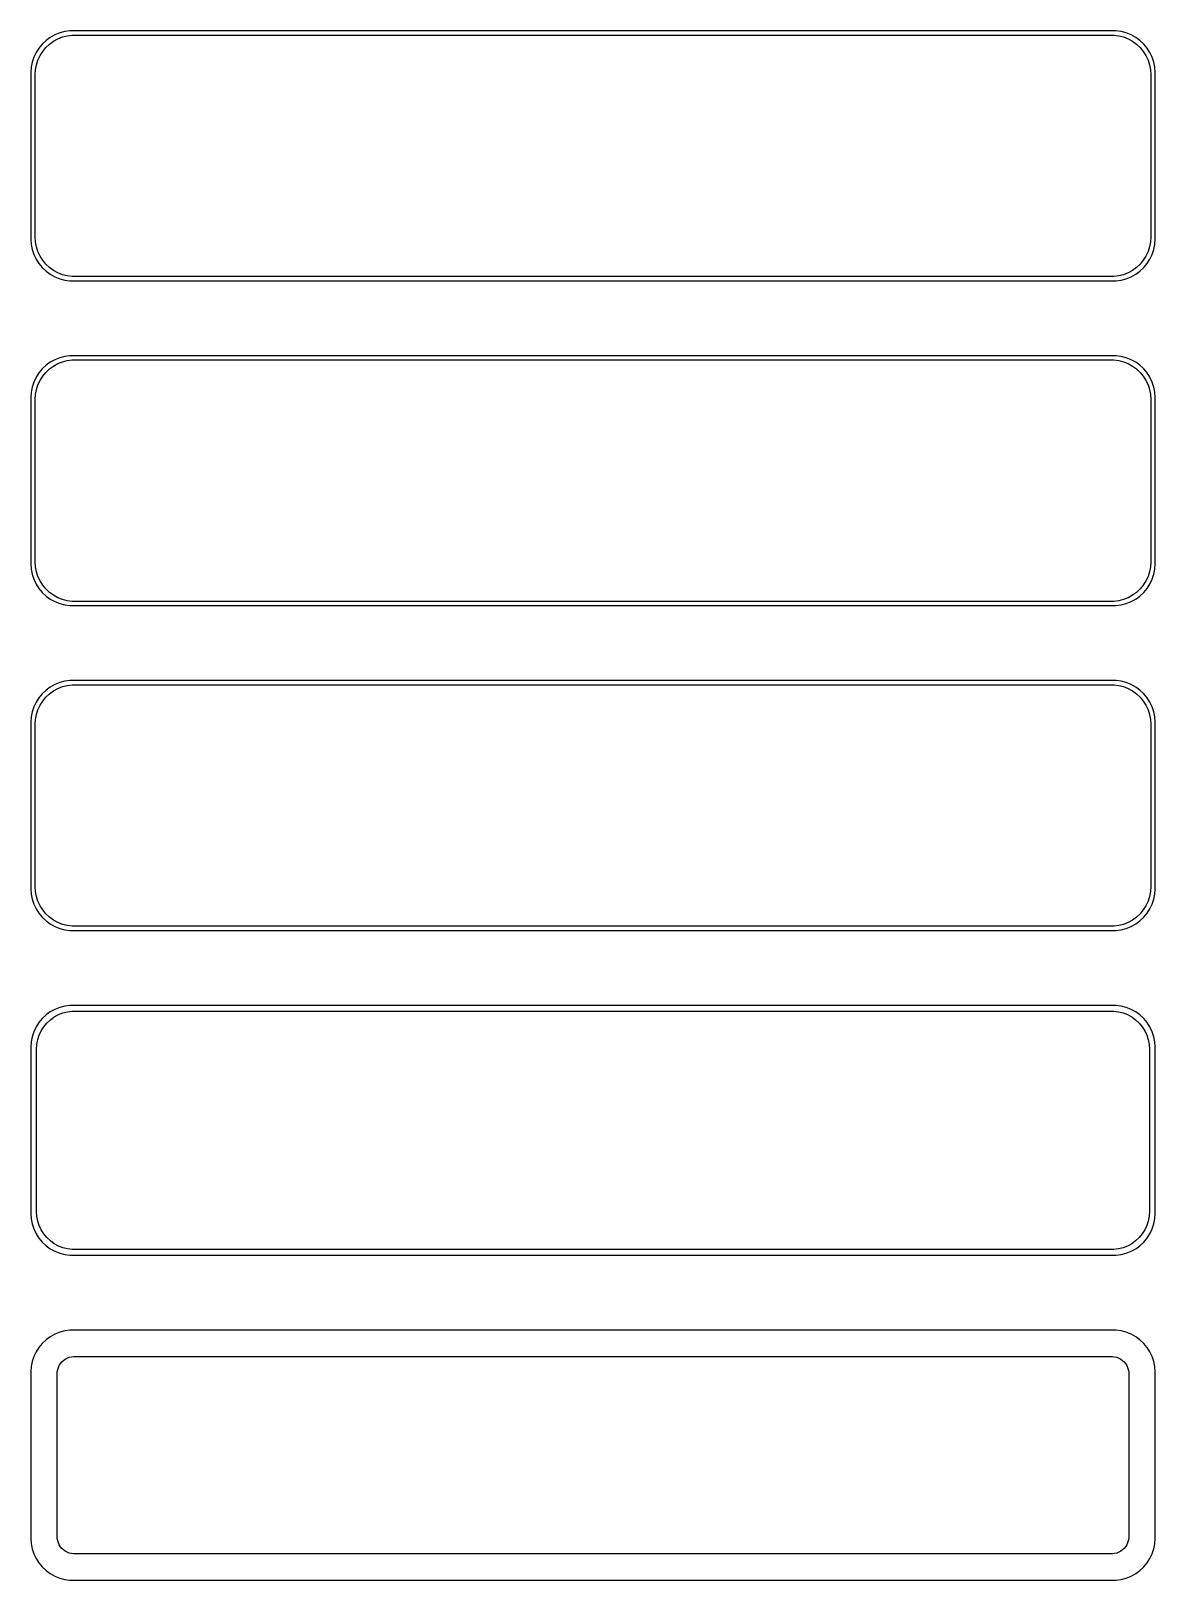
# Model space of a CAD drawing. Header units: metres. Extents: x -68 to 68, y 180 to 366.
import ezdxf

# ---------------------------------------------------------------- set-up
doc = ezdxf.new("R2010")
doc.units = ezdxf.units.M

msp = doc.modelspace()

# ---------------------------------------------------------------- linework, layer by layer
for p, q in [((-65.6871, 364.853), (-66.1448, 364.423)), ((-65.1791, 365.222), (-65.6871, 364.853)), ((-65.2778, 364.41), (-64.7952, 364.761)), ((-64.6289, 365.524), (-65.1791, 365.222)), ((-64.7952, 364.761), (-64.2724, 365.048)), ((-64.0451, 365.755), (-64.6289, 365.524)), ((-64.2724, 365.048), (-63.7178, 365.268)), ((-63.4369, 365.911), (-64.0451, 365.755)), ((-63.7178, 365.268), (-63.1401, 365.416)), ((-62.8139, 365.99), (-63.4369, 365.911)), ((-63.1401, 365.416), (-62.5482, 365.491)), ((62.8139, 365.99), (-62.8139, 365.99)), ((-62.5482, 365.491), (62.5482, 365.491)), ((62.5482, 365.491), (63.1401, 365.416)), ((63.4369, 365.911), (62.8139, 365.99)), ((63.1401, 365.416), (63.7178, 365.268)), ((64.0451, 365.755), (63.4369, 365.911)), ((63.7178, 365.268), (64.2724, 365.048)), ((64.6289, 365.524), (64.0451, 365.755)), ((64.2724, 365.048), (64.7952, 364.761)), ((65.1791, 365.222), (64.6289, 365.524)), ((64.7952, 364.761), (65.2778, 364.41)), ((65.6871, 364.853), (65.1791, 365.222)), ((66.1448, 364.423), (65.6871, 364.853)), ((-67.1489, 362.841), (-67.3429, 362.243)), ((-66.8815, 363.409), (-67.1489, 362.841)), ((-66.5451, 363.939), (-66.8815, 363.409)), ((-66.6664, 362.499), (-66.4125, 363.038)), ((-66.1448, 364.423), (-66.5451, 363.939)), ((-66.4125, 363.038), (-66.0928, 363.542)), ((-66.0928, 363.542), (-65.7126, 364.002)), ((-65.7126, 364.002), (-65.2778, 364.41)), ((65.2778, 364.41), (65.7126, 364.002)), ((65.7126, 364.002), (66.0928, 363.542)), ((66.0928, 363.542), (66.4125, 363.038)), ((66.5451, 363.939), (66.1448, 364.423)), ((66.4125, 363.038), (66.6664, 362.499)), ((66.8815, 363.409), (66.5451, 363.939)), ((67.1489, 362.841), (66.8815, 363.409)), ((67.3429, 362.243), (67.1489, 362.841)), ((-67.4606, 361.627), (-67.5, 361)), ((-67.5, 361), (-67.5, 341)), ((-67.3429, 362.243), (-67.4606, 361.627)), ((-67, 360.75), (-66.9625, 361.345)), ((-66.9625, 361.345), (-66.8508, 361.931)), ((-66.8508, 361.931), (-66.6664, 362.499)), ((66.6664, 362.499), (66.8508, 361.931)), ((66.8508, 361.931), (66.9625, 361.345)), ((66.9625, 361.345), (67, 360.75)), ((67.4606, 361.627), (67.3429, 362.243)), ((67.5, 361), (67.4606, 361.627)), ((67.5, 341), (67.5, 361)), ((-67, 341.25), (-67, 360.75)), ((67, 360.75), (67, 341.25)), ((-67.5, 341), (-67.4606, 340.373)), ((-67.4606, 340.373), (-67.3429, 339.757)), ((-66.9625, 340.655), (-67, 341.25)), ((-66.8508, 340.069), (-66.9625, 340.655)), ((66.9625, 340.655), (66.8508, 340.069)), ((67, 341.25), (66.9625, 340.655)), ((67.3429, 339.757), (67.4606, 340.373)), ((67.4606, 340.373), (67.5, 341)), ((-67.3429, 339.757), (-67.1489, 339.159)), ((-67.1489, 339.159), (-66.8815, 338.591)), ((-66.8815, 338.591), (-66.5451, 338.061)), ((-66.6664, 339.501), (-66.8508, 340.069)), ((-66.4125, 338.962), (-66.6664, 339.501)), ((-66.0928, 338.458), (-66.4125, 338.962)), ((66.4125, 338.962), (66.0928, 338.458)), ((66.6664, 339.501), (66.4125, 338.962)), ((66.5451, 338.061), (66.8815, 338.591)), ((66.8508, 340.069), (66.6664, 339.501)), ((66.8815, 338.591), (67.1489, 339.159)), ((67.1489, 339.159), (67.3429, 339.757)), ((-66.5451, 338.061), (-66.1448, 337.577)), ((-66.1448, 337.577), (-65.6871, 337.147)), ((-65.7126, 337.998), (-66.0928, 338.458)), ((-65.2778, 337.59), (-65.7126, 337.998)), ((-65.6871, 337.147), (-65.1791, 336.778)), ((-64.7952, 337.239), (-65.2778, 337.59)), ((-65.1791, 336.778), (-64.6289, 336.476)), ((-64.2724, 336.952), (-64.7952, 337.239)), ((-63.7178, 336.732), (-64.2724, 336.952)), ((-63.1401, 336.584), (-63.7178, 336.732)), ((63.7178, 336.732), (63.1401, 336.584)), ((64.2724, 336.952), (63.7178, 336.732)), ((64.7952, 337.239), (64.2724, 336.952)), ((64.6289, 336.476), (65.1791, 336.778)), ((65.2778, 337.59), (64.7952, 337.239)), ((65.1791, 336.778), (65.6871, 337.147)), ((65.7126, 337.998), (65.2778, 337.59)), ((65.6871, 337.147), (66.1448, 337.577)), ((66.0928, 338.458), (65.7126, 337.998)), ((66.1448, 337.577), (66.5451, 338.061)), ((-64.6289, 336.476), (-64.0451, 336.245)), ((-64.0451, 336.245), (-63.4369, 336.089)), ((-63.4369, 336.089), (-62.8139, 336.01)), ((-62.5482, 336.509), (-63.1401, 336.584)), ((-62.8139, 336.01), (62.8139, 336.01)), ((62.5482, 336.509), (-62.5482, 336.509)), ((63.1401, 336.584), (62.5482, 336.509)), ((62.8139, 336.01), (63.4369, 336.089)), ((63.4369, 336.089), (64.0451, 336.245)), ((64.0451, 336.245), (64.6289, 336.476)), ((-65.6871, 325.853), (-66.1448, 325.423)), ((-65.1791, 326.222), (-65.6871, 325.853)), ((-65.2778, 325.41), (-64.7952, 325.761)), ((-64.6289, 326.524), (-65.1791, 326.222)), ((-64.7952, 325.761), (-64.2724, 326.048)), ((-64.0451, 326.755), (-64.6289, 326.524)), ((-64.2724, 326.048), (-63.7178, 326.268)), ((-63.4369, 326.911), (-64.0451, 326.755)), ((-63.7178, 326.268), (-63.1401, 326.416)), ((-62.8139, 326.99), (-63.4369, 326.911)), ((-63.1401, 326.416), (-62.5482, 326.491)), ((62.8139, 326.99), (-62.8139, 326.99)), ((-62.5482, 326.491), (62.5482, 326.491)), ((62.5482, 326.491), (63.1401, 326.416)), ((63.4369, 326.911), (62.8139, 326.99)), ((63.1401, 326.416), (63.7178, 326.268)), ((64.0451, 326.755), (63.4369, 326.911)), ((63.7178, 326.268), (64.2724, 326.048)), ((64.6289, 326.524), (64.0451, 326.755)), ((64.2724, 326.048), (64.7952, 325.761)), ((65.1791, 326.222), (64.6289, 326.524)), ((64.7952, 325.761), (65.2778, 325.41)), ((65.6871, 325.853), (65.1791, 326.222)), ((66.1448, 325.423), (65.6871, 325.853)), ((-67.1489, 323.841), (-67.3429, 323.243)), ((-66.8815, 324.409), (-67.1489, 323.841)), ((-66.5451, 324.939), (-66.8815, 324.409)), ((-66.6664, 323.499), (-66.4125, 324.038)), ((-66.1448, 325.423), (-66.5451, 324.939)), ((-66.4125, 324.038), (-66.0928, 324.542)), ((-66.0928, 324.542), (-65.7126, 325.002)), ((-65.7126, 325.002), (-65.2778, 325.41)), ((65.2778, 325.41), (65.7126, 325.002)), ((65.7126, 325.002), (66.0928, 324.542)), ((66.0928, 324.542), (66.4125, 324.038)), ((66.5451, 324.939), (66.1448, 325.423)), ((66.4125, 324.038), (66.6664, 323.499)), ((66.8815, 324.409), (66.5451, 324.939)), ((67.1489, 323.841), (66.8815, 324.409)), ((67.3429, 323.243), (67.1489, 323.841)), ((-67.4606, 322.627), (-67.5, 322)), ((-67.5, 322), (-67.5, 302)), ((-67.3429, 323.243), (-67.4606, 322.627)), ((-67, 321.75), (-66.9625, 322.345)), ((-67, 302.25), (-67, 321.75)), ((-66.9625, 322.345), (-66.8508, 322.931)), ((-66.8508, 322.931), (-66.6664, 323.499)), ((66.6664, 323.499), (66.8508, 322.931)), ((66.8508, 322.931), (66.9625, 322.345)), ((66.9625, 322.345), (67, 321.75)), ((67, 321.75), (67, 302.25)), ((67.4606, 322.627), (67.3429, 323.243)), ((67.5, 322), (67.4606, 322.627)), ((67.5, 302), (67.5, 322)), ((-67.5, 302), (-67.4606, 301.373)), ((-67.4606, 301.373), (-67.3429, 300.757)), ((-66.9625, 301.655), (-67, 302.25)), ((-66.8508, 301.069), (-66.9625, 301.655)), ((66.9625, 301.655), (66.8508, 301.069)), ((67, 302.25), (66.9625, 301.655)), ((67.3429, 300.757), (67.4606, 301.373)), ((67.4606, 301.373), (67.5, 302)), ((-67.3429, 300.757), (-67.1489, 300.159)), ((-67.1489, 300.159), (-66.8815, 299.591)), ((-66.8815, 299.591), (-66.5451, 299.061)), ((-66.6664, 300.501), (-66.8508, 301.069)), ((-66.4125, 299.962), (-66.6664, 300.501)), ((-66.0928, 299.458), (-66.4125, 299.962)), ((-65.7126, 298.998), (-66.0928, 299.458)), ((66.0928, 299.458), (65.7126, 298.998)), ((66.4125, 299.962), (66.0928, 299.458)), ((66.6664, 300.501), (66.4125, 299.962)), ((66.5451, 299.061), (66.8815, 299.591)), ((66.8508, 301.069), (66.6664, 300.501)), ((66.8815, 299.591), (67.1489, 300.159)), ((67.1489, 300.159), (67.3429, 300.757)), ((-66.5451, 299.061), (-66.1448, 298.577)), ((-66.1448, 298.577), (-65.6871, 298.147)), ((-65.2778, 298.59), (-65.7126, 298.998)), ((-65.6871, 298.147), (-65.1791, 297.778)), ((-64.7952, 298.239), (-65.2778, 298.59)), ((-65.1791, 297.778), (-64.6289, 297.476)), ((-64.2724, 297.952), (-64.7952, 298.239)), ((-63.7178, 297.732), (-64.2724, 297.952)), ((-63.1401, 297.584), (-63.7178, 297.732)), ((-62.5482, 297.509), (-63.1401, 297.584)), ((63.1401, 297.584), (62.5482, 297.509)), ((63.7178, 297.732), (63.1401, 297.584)), ((64.2724, 297.952), (63.7178, 297.732)), ((64.7952, 298.239), (64.2724, 297.952)), ((64.6289, 297.476), (65.1791, 297.778)), ((65.2778, 298.59), (64.7952, 298.239)), ((65.1791, 297.778), (65.6871, 298.147)), ((65.7126, 298.998), (65.2778, 298.59)), ((65.6871, 298.147), (66.1448, 298.577)), ((66.1448, 298.577), (66.5451, 299.061)), ((-64.6289, 297.476), (-64.0451, 297.245)), ((-64.0451, 297.245), (-63.4369, 297.089)), ((-63.4369, 297.089), (-62.8139, 297.01)), ((-62.8139, 297.01), (62.8139, 297.01)), ((62.5482, 297.509), (-62.5482, 297.509)), ((62.8139, 297.01), (63.4369, 297.089)), ((63.4369, 297.089), (64.0451, 297.245)), ((64.0451, 297.245), (64.6289, 297.476)), ((-66.1448, 286.423), (-66.5451, 285.939)), ((-65.6871, 286.853), (-66.1448, 286.423)), ((-65.7126, 286.002), (-65.2778, 286.41)), ((-65.1791, 287.222), (-65.6871, 286.853)), ((-65.2778, 286.41), (-64.7952, 286.761)), ((-64.6289, 287.524), (-65.1791, 287.222)), ((-64.7952, 286.761), (-64.2724, 287.048)), ((-64.0451, 287.755), (-64.6289, 287.524)), ((-64.2724, 287.048), (-63.7178, 287.268)), ((-63.4369, 287.911), (-64.0451, 287.755)), ((-63.7178, 287.268), (-63.1401, 287.416)), ((-62.8139, 287.99), (-63.4369, 287.911)), ((-63.1401, 287.416), (-62.5482, 287.491)), ((62.8139, 287.99), (-62.8139, 287.99)), ((-62.5482, 287.491), (62.5482, 287.491)), ((62.5482, 287.491), (63.1401, 287.416)), ((63.4369, 287.911), (62.8139, 287.99)), ((63.1401, 287.416), (63.7178, 287.268)), ((64.0451, 287.755), (63.4369, 287.911)), ((63.7178, 287.268), (64.2724, 287.048)), ((64.6289, 287.524), (64.0451, 287.755)), ((64.2724, 287.048), (64.7952, 286.761)), ((65.1791, 287.222), (64.6289, 287.524)), ((64.7952, 286.761), (65.2778, 286.41)), ((65.6871, 286.853), (65.1791, 287.222)), ((65.2778, 286.41), (65.7126, 286.002)), ((66.1448, 286.423), (65.6871, 286.853)), ((66.5451, 285.939), (66.1448, 286.423)), ((-67.1489, 284.841), (-67.3429, 284.243)), ((-66.8815, 285.409), (-67.1489, 284.841)), ((-66.5451, 285.939), (-66.8815, 285.409)), ((-66.6664, 284.499), (-66.4125, 285.038)), ((-66.4125, 285.038), (-66.0928, 285.542)), ((-66.0928, 285.542), (-65.7126, 286.002)), ((65.7126, 286.002), (66.0928, 285.542)), ((66.0928, 285.542), (66.4125, 285.038)), ((66.4125, 285.038), (66.6664, 284.499)), ((66.8815, 285.409), (66.5451, 285.939)), ((67.1489, 284.841), (66.8815, 285.409)), ((67.3429, 284.243), (67.1489, 284.841)), ((-67.4606, 283.627), (-67.5, 283)), ((-67.5, 283), (-67.5, 263)), ((-67.3429, 284.243), (-67.4606, 283.627)), ((-67, 282.75), (-66.9625, 283.345)), ((-67, 263.25), (-67, 282.75)), ((-66.9625, 283.345), (-66.8508, 283.931)), ((-66.8508, 283.931), (-66.6664, 284.499)), ((66.6664, 284.499), (66.8508, 283.931)), ((66.8508, 283.931), (66.9625, 283.345)), ((66.9625, 283.345), (67, 282.75)), ((67, 282.75), (67, 263.25)), ((67.4606, 283.627), (67.3429, 284.243)), ((67.5, 283), (67.4606, 283.627)), ((67.5, 263), (67.5, 283)), ((-67.5, 263), (-67.4606, 262.373)), ((-67.4606, 262.373), (-67.3429, 261.757)), ((-66.9625, 262.655), (-67, 263.25)), ((-66.8508, 262.069), (-66.9625, 262.655)), ((66.9625, 262.655), (66.8508, 262.069)), ((67, 263.25), (66.9625, 262.655)), ((67.3429, 261.757), (67.4606, 262.373)), ((67.4606, 262.373), (67.5, 263)), ((-67.3429, 261.757), (-67.1489, 261.159)), ((-67.1489, 261.159), (-66.8815, 260.591)), ((-66.8815, 260.591), (-66.5451, 260.061)), ((-66.6664, 261.501), (-66.8508, 262.069)), ((-66.4125, 260.962), (-66.6664, 261.501)), ((-66.0928, 260.458), (-66.4125, 260.962)), ((-65.7126, 259.998), (-66.0928, 260.458)), ((66.0928, 260.458), (65.7126, 259.998)), ((66.4125, 260.962), (66.0928, 260.458)), ((66.6664, 261.501), (66.4125, 260.962)), ((66.5451, 260.061), (66.8815, 260.591)), ((66.8508, 262.069), (66.6664, 261.501)), ((66.8815, 260.591), (67.1489, 261.159)), ((67.1489, 261.159), (67.3429, 261.757)), ((-66.5451, 260.061), (-66.1448, 259.577)), ((-66.1448, 259.577), (-65.6871, 259.147)), ((-65.2778, 259.59), (-65.7126, 259.998)), ((-65.6871, 259.147), (-65.1791, 258.778)), ((-64.7952, 259.239), (-65.2778, 259.59)), ((-65.1791, 258.778), (-64.6289, 258.476)), ((-64.2724, 258.952), (-64.7952, 259.239)), ((-63.7178, 258.732), (-64.2724, 258.952)), ((-63.1401, 258.584), (-63.7178, 258.732)), ((-62.5482, 258.509), (-63.1401, 258.584)), ((63.1401, 258.584), (62.5482, 258.509)), ((63.7178, 258.732), (63.1401, 258.584)), ((64.2724, 258.952), (63.7178, 258.732)), ((64.7952, 259.239), (64.2724, 258.952)), ((64.6289, 258.476), (65.1791, 258.778)), ((65.2778, 259.59), (64.7952, 259.239)), ((65.1791, 258.778), (65.6871, 259.147)), ((65.7126, 259.998), (65.2778, 259.59)), ((65.6871, 259.147), (66.1448, 259.577)), ((66.1448, 259.577), (66.5451, 260.061)), ((-64.6289, 258.476), (-64.0451, 258.245)), ((-64.0451, 258.245), (-63.4369, 258.089)), ((-63.4369, 258.089), (-62.8139, 258.01)), ((-62.8139, 258.01), (62.8139, 258.01)), ((62.5482, 258.509), (-62.5482, 258.509)), ((62.8139, 258.01), (63.4369, 258.089)), ((63.4369, 258.089), (64.0451, 258.245)), ((64.0451, 258.245), (64.6289, 258.476)), ((-66.1448, 247.423), (-66.5451, 246.939)), ((-65.6871, 247.853), (-66.1448, 247.423)), ((-65.1791, 248.222), (-65.6871, 247.853)), ((-64.6289, 248.524), (-65.1791, 248.222)), ((-65.1684, 247.278), (-64.7032, 247.616)), ((-64.7032, 247.616), (-64.1994, 247.893)), ((-64.0451, 248.755), (-64.6289, 248.524)), ((-64.1994, 247.893), (-63.6648, 248.104)), ((-63.4369, 248.911), (-64.0451, 248.755)), ((-63.6648, 248.104), (-63.1079, 248.247)), ((-62.8139, 248.99), (-63.4369, 248.911)), ((-63.1079, 248.247), (-62.5375, 248.319)), ((62.8139, 248.99), (-62.8139, 248.99)), ((-62.5375, 248.319), (62.5375, 248.319)), ((62.5375, 248.319), (63.1079, 248.247)), ((63.4369, 248.911), (62.8139, 248.99)), ((63.1079, 248.247), (63.6648, 248.104)), ((64.0451, 248.755), (63.4369, 248.911)), ((63.6648, 248.104), (64.1994, 247.893)), ((64.6289, 248.524), (64.0451, 248.755)), ((64.1994, 247.893), (64.7032, 247.616)), ((65.1791, 248.222), (64.6289, 248.524)), ((64.7032, 247.616), (65.1684, 247.278)), ((65.6871, 247.853), (65.1791, 248.222)), ((66.1448, 247.423), (65.6871, 247.853)), ((66.5451, 246.939), (66.1448, 247.423)), ((-67.1489, 245.841), (-67.3429, 245.243)), ((-66.8815, 246.409), (-67.1489, 245.841)), ((-66.5451, 246.939), (-66.8815, 246.409)), ((-66.5069, 245.435), (-66.2621, 245.956)), ((-66.2621, 245.956), (-65.954, 246.441)), ((-65.954, 246.441), (-65.5875, 246.884)), ((-65.5875, 246.884), (-65.1684, 247.278)), ((65.1684, 247.278), (65.5875, 246.884)), ((65.5875, 246.884), (65.954, 246.441)), ((65.954, 246.441), (66.2621, 245.956)), ((66.2621, 245.956), (66.5069, 245.435)), ((66.8815, 246.409), (66.5451, 246.939)), ((67.1489, 245.841), (66.8815, 246.409)), ((67.3429, 245.243), (67.1489, 245.841)), ((-67.4606, 244.627), (-67.5, 244)), ((-67.5, 244), (-67.5, 224)), ((-67.3429, 245.243), (-67.4606, 244.627)), ((-66.8284, 243.75), (-66.7923, 244.324)), ((-66.8284, 224.25), (-66.8284, 243.75)), ((-66.7923, 244.324), (-66.6846, 244.889)), ((-66.6846, 244.889), (-66.5069, 245.435)), ((66.5069, 245.435), (66.6846, 244.889)), ((66.6846, 244.889), (66.7923, 244.324)), ((66.7923, 244.324), (66.8284, 243.75)), ((66.8284, 243.75), (66.8284, 224.25)), ((67.4606, 244.627), (67.3429, 245.243)), ((67.5, 244), (67.4606, 244.627)), ((67.5, 224), (67.5, 244)), ((-67.5, 224), (-67.4606, 223.373)), ((-67.4606, 223.373), (-67.3429, 222.757)), ((-66.7923, 223.676), (-66.8284, 224.25)), ((-66.6846, 223.111), (-66.7923, 223.676)), ((66.7923, 223.676), (66.6846, 223.111)), ((66.8284, 224.25), (66.7923, 223.676)), ((67.3429, 222.757), (67.4606, 223.373)), ((67.4606, 223.373), (67.5, 224)), ((-67.3429, 222.757), (-67.1489, 222.159)), ((-67.1489, 222.159), (-66.8815, 221.591)), ((-66.8815, 221.591), (-66.5451, 221.061)), ((-66.5069, 222.565), (-66.6846, 223.111)), ((-66.2621, 222.044), (-66.5069, 222.565)), ((-65.954, 221.559), (-66.2621, 222.044)), ((-65.5875, 221.116), (-65.954, 221.559)), ((65.954, 221.559), (65.5875, 221.116)), ((66.2621, 222.044), (65.954, 221.559)), ((66.5069, 222.565), (66.2621, 222.044)), ((66.6846, 223.111), (66.5069, 222.565)), ((66.5451, 221.061), (66.8815, 221.591)), ((66.8815, 221.591), (67.1489, 222.159)), ((67.1489, 222.159), (67.3429, 222.757)), ((-66.5451, 221.061), (-66.1448, 220.577)), ((-66.1448, 220.577), (-65.6871, 220.147)), ((-65.6871, 220.147), (-65.1791, 219.778)), ((-65.1684, 220.722), (-65.5875, 221.116)), ((-65.1791, 219.778), (-64.6289, 219.476)), ((-64.7032, 220.384), (-65.1684, 220.722)), ((-64.1994, 220.107), (-64.7032, 220.384)), ((-64.6289, 219.476), (-64.0451, 219.245)), ((-63.6648, 219.896), (-64.1994, 220.107)), ((-63.1079, 219.753), (-63.6648, 219.896)), ((-62.5375, 219.681), (-63.1079, 219.753)), ((62.5375, 219.681), (-62.5375, 219.681)), ((63.1079, 219.753), (62.5375, 219.681)), ((63.6648, 219.896), (63.1079, 219.753)), ((64.1994, 220.107), (63.6648, 219.896)), ((64.0451, 219.245), (64.6289, 219.476)), ((64.7032, 220.384), (64.1994, 220.107)), ((64.6289, 219.476), (65.1791, 219.778)), ((65.1684, 220.722), (64.7032, 220.384)), ((65.5875, 221.116), (65.1684, 220.722)), ((65.1791, 219.778), (65.6871, 220.147)), ((65.6871, 220.147), (66.1448, 220.577)), ((66.1448, 220.577), (66.5451, 221.061)), ((-64.0451, 219.245), (-63.4369, 219.089)), ((-63.4369, 219.089), (-62.8139, 219.01)), ((-62.8139, 219.01), (62.8139, 219.01)), ((62.8139, 219.01), (63.4369, 219.089)), ((63.4369, 219.089), (64.0451, 219.245)), ((-66.1448, 208.423), (-66.5451, 207.939)), ((-65.6871, 208.853), (-66.1448, 208.423)), ((-65.1791, 209.222), (-65.6871, 208.853)), ((-64.6289, 209.524), (-65.1791, 209.222)), ((-64.0451, 209.755), (-64.6289, 209.524)), ((-63.4369, 209.911), (-64.0451, 209.755)), ((-62.8139, 209.99), (-63.4369, 209.911)), ((62.8139, 209.99), (-62.8139, 209.99)), ((63.4369, 209.911), (62.8139, 209.99)), ((64.0451, 209.755), (63.4369, 209.911)), ((64.6289, 209.524), (64.0451, 209.755)), ((65.1791, 209.222), (64.6289, 209.524)), ((65.6871, 208.853), (65.1791, 209.222)), ((66.1448, 208.423), (65.6871, 208.853)), ((66.5451, 207.939), (66.1448, 208.423)), ((-67.1489, 206.841), (-67.3429, 206.243)), ((-66.8815, 207.409), (-67.1489, 206.841)), ((-66.5451, 207.939), (-66.8815, 207.409)), ((-63.5947, 206.375), (-63.3804, 206.531)), ((-63.3804, 206.531), (-63.1482, 206.659)), ((-63.1482, 206.659), (-62.9019, 206.756)), ((-62.9019, 206.756), (-62.6453, 206.822)), ((-62.6453, 206.822), (-62.3825, 206.855)), ((-62.3825, 206.855), (62.3825, 206.855)), ((62.3825, 206.855), (62.6453, 206.822)), ((62.6453, 206.822), (62.9019, 206.756)), ((62.9019, 206.756), (63.1482, 206.659)), ((63.1482, 206.659), (63.3804, 206.531)), ((63.3804, 206.531), (63.5947, 206.375)), ((66.8815, 207.409), (66.5451, 207.939)), ((67.1489, 206.841), (66.8815, 207.409)), ((67.3429, 206.243), (67.1489, 206.841)), ((-67.4606, 205.627), (-67.5, 205)), ((-67.5, 205), (-67.5, 185)), ((-67.3429, 206.243), (-67.4606, 205.627)), ((-64.3596, 204.75), (-64.343, 205.014)), ((-64.3596, 185.25), (-64.3596, 204.75)), ((-64.343, 205.014), (-64.2934, 205.275)), ((-64.2934, 205.275), (-64.2115, 205.527)), ((-64.2115, 205.527), (-64.0987, 205.766)), ((-64.0987, 205.766), (-63.9567, 205.99)), ((-63.9567, 205.99), (-63.7879, 206.194)), ((-63.7879, 206.194), (-63.5947, 206.375)), ((63.5947, 206.375), (63.7879, 206.194)), ((63.7879, 206.194), (63.9567, 205.99)), ((63.9567, 205.99), (64.0987, 205.766)), ((64.0987, 205.766), (64.2115, 205.527)), ((64.2115, 205.527), (64.2934, 205.275)), ((64.2934, 205.275), (64.343, 205.014)), ((64.343, 205.014), (64.3596, 204.75)), ((64.3596, 204.75), (64.3596, 185.25)), ((67.4606, 205.627), (67.3429, 206.243)), ((67.5, 205), (67.4606, 205.627)), ((67.5, 185), (67.5, 205)), ((-67.5, 185), (-67.4606, 184.373)), ((-67.4606, 184.373), (-67.3429, 183.757)), ((-64.343, 184.986), (-64.3596, 185.25)), ((-64.2934, 184.725), (-64.343, 184.986)), ((-64.2115, 184.473), (-64.2934, 184.725)), ((-64.0987, 184.234), (-64.2115, 184.473)), ((-63.9567, 184.01), (-64.0987, 184.234)), ((64.0987, 184.234), (63.9567, 184.01)), ((64.2115, 184.473), (64.0987, 184.234)), ((64.2934, 184.725), (64.2115, 184.473)), ((64.343, 184.986), (64.2934, 184.725)), ((64.3596, 185.25), (64.343, 184.986)), ((67.3429, 183.757), (67.4606, 184.373)), ((67.4606, 184.373), (67.5, 185)), ((-67.3429, 183.757), (-67.1489, 183.159)), ((-67.1489, 183.159), (-66.8815, 182.591)), ((-66.8815, 182.591), (-66.5451, 182.061)), ((-63.7879, 183.806), (-63.9567, 184.01)), ((-63.5947, 183.625), (-63.7879, 183.806)), ((-63.3804, 183.469), (-63.5947, 183.625)), ((-63.1482, 183.341), (-63.3804, 183.469)), ((-62.9019, 183.244), (-63.1482, 183.341)), ((-62.6453, 183.178), (-62.9019, 183.244)), ((-62.3825, 183.145), (-62.6453, 183.178)), ((62.3825, 183.145), (-62.3825, 183.145)), ((62.6453, 183.178), (62.3825, 183.145)), ((62.9019, 183.244), (62.6453, 183.178)), ((63.1482, 183.341), (62.9019, 183.244)), ((63.3804, 183.469), (63.1482, 183.341)), ((63.5947, 183.625), (63.3804, 183.469)), ((63.7879, 183.806), (63.5947, 183.625)), ((63.9567, 184.01), (63.7879, 183.806)), ((66.5451, 182.061), (66.8815, 182.591)), ((66.8815, 182.591), (67.1489, 183.159)), ((67.1489, 183.159), (67.3429, 183.757)), ((-66.5451, 182.061), (-66.1448, 181.577)), ((-66.1448, 181.577), (-65.6871, 181.147)), ((-65.6871, 181.147), (-65.1791, 180.778)), ((-65.1791, 180.778), (-64.6289, 180.476)), ((-64.6289, 180.476), (-64.0451, 180.245)), ((64.0451, 180.245), (64.6289, 180.476)), ((64.6289, 180.476), (65.1791, 180.778)), ((65.1791, 180.778), (65.6871, 181.147)), ((65.6871, 181.147), (66.1448, 181.577)), ((66.1448, 181.577), (66.5451, 182.061)), ((-64.0451, 180.245), (-63.4369, 180.089)), ((-63.4369, 180.089), (-62.8139, 180.01)), ((-62.8139, 180.01), (62.8139, 180.01)), ((62.8139, 180.01), (63.4369, 180.089)), ((63.4369, 180.089), (64.0451, 180.245))]:
    msp.add_line(p, q)

doc.saveas('drawing.dxf')
